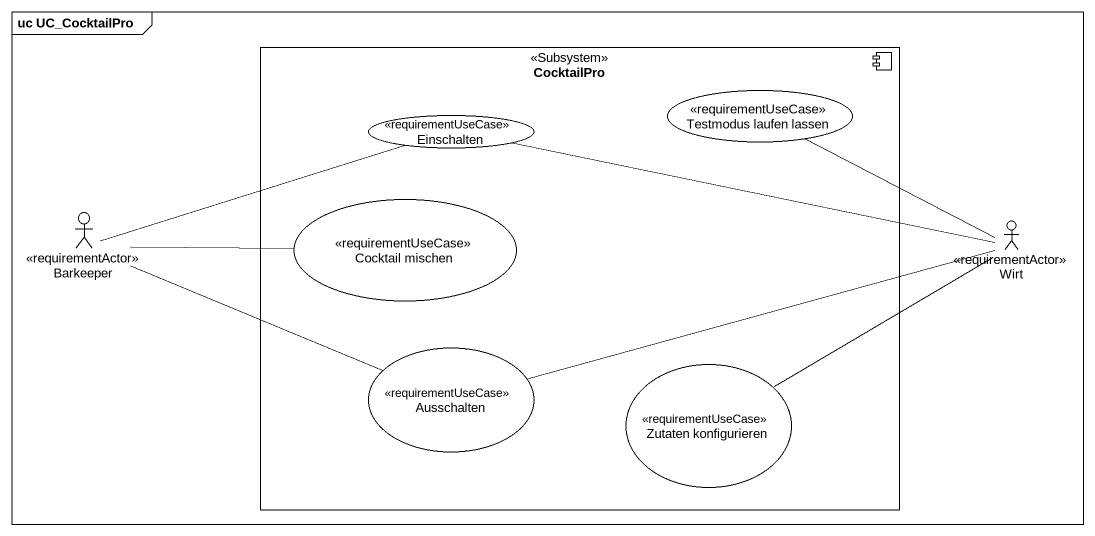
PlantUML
@startuml
mainframe uc UC_CocktailPro
component CocktailPro <<Subsystem>> {
  usecase Einschalten <<requirementUseCase>>
  usecase "Testmodus laufen lassen" as Testmodus_laufen_lassen <<requirementUseCase>>
  usecase "Cocktail mischen" as Cocktail_mischen <<requirementUseCase>>
  usecase Ausschalten <<requirementUseCase>>
  usecase "Zutaten konfigurieren" as Zutaten_konfigurieren <<requirementUseCase>>
}
actor Barkeeper <<requirementActor>>
actor Wirt <<requirementActor>>
Einschalten -right- Wirt
Testmodus_laufen_lassen -right- Wirt
Barkeeper -right- Einschalten
Barkeeper -right- Cocktail_mischen
Barkeeper -right- Ausschalten
Wirt -left- Zutaten_konfigurieren
Ausschalten -right- Wirt
@enduml
